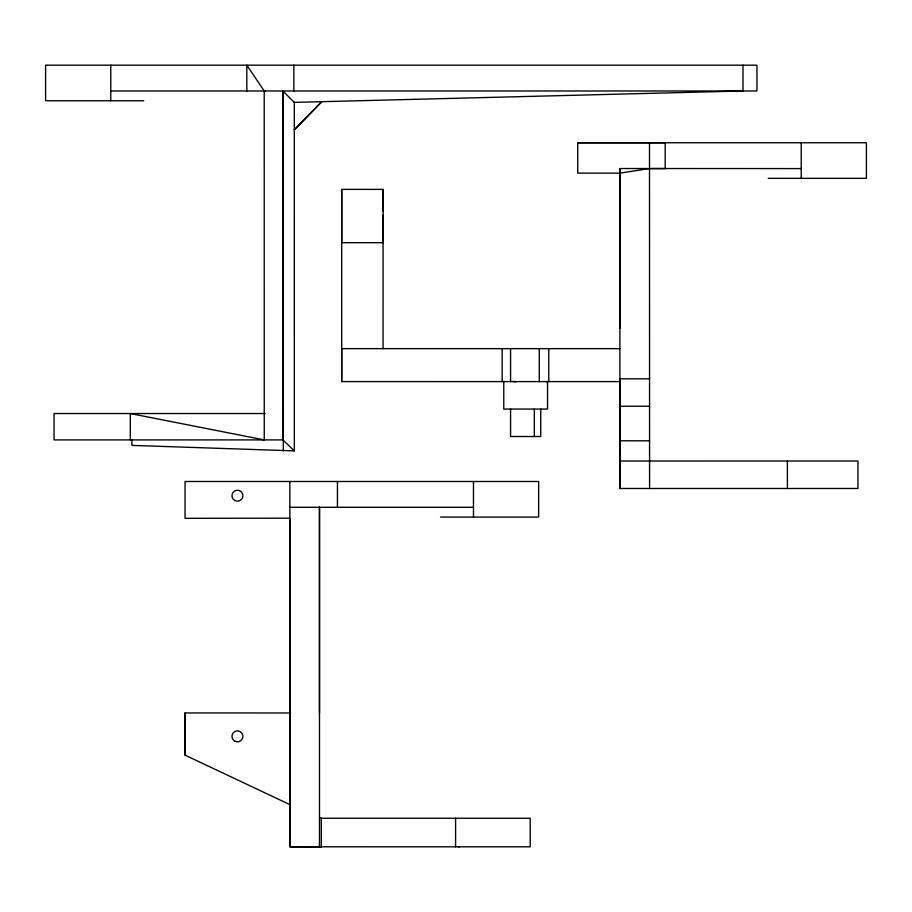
<?xml version="1.0" encoding="UTF-8"?>
<svg xmlns="http://www.w3.org/2000/svg" width="912" height="912" viewBox="0 0 912 912"><rect width="100%" height="100%" fill="white"/><g stroke="black" fill="none" stroke-linecap="round" stroke-linejoin="round"><path stroke-width="1.37" d="M110.774 100.765L110.774 65.174M130.302 439.903L130.302 413.535L264.252 439.903L264.218 90.995L246.81 65.174L246.81 90.995M440.496 517.07L538.65 517.07L538.65 481.49L185.056 481.49L185.056 518.324L289.834 518.176L289.913 846.792L321.332 846.815L321.32 818.258L319.485 818.246L530.203 818.258L530.203 846.815L289.913 846.803L289.913 804.623L185.045 755.136L185.045 712.956L290.62 712.967M289.845 481.49L289.913 804.623M293.846 90.995L293.846 65.174M319.485 846.815L319.485 507.3L319.485 712.967M801.226 168.572L619.875 168.538L619.909 488.49L619.909 381.604L341.681 381.592L341.704 189.377L383.097 189.388L383.108 242.695L341.704 242.683L341.692 189.388M383.063 348.646L383.074 215.278M383.074 211.025L383.074 189.377M455.59 846.815L455.59 818.258M546.288 381.604L547.531 381.604L547.531 409.066L503.766 409.066L503.766 381.604M510.572 409.066L510.572 436.517L540.725 436.517L540.725 409.066M510.572 381.604L510.572 348.658M534.329 436.517L534.329 409.066M539.277 381.604L539.288 348.658M577.718 142.751L577.741 173.132L619.909 173.132L649.526 168.56L665.19 168.572L665.19 142.751L577.718 142.751L866.4 142.751L866.4 178.342L768.246 178.342M619.909 328.445L619.898 168.56M649.504 142.728L649.583 488.479M742.995 90.983L742.995 65.174M787.387 488.479L787.387 461.027M649.561 378.799L619.898 378.799L619.909 381.604M131.909 439.903L131.909 445.387L294.325 450.881L282.891 439.903L282.857 90.995L294.314 102.383L743.246 90.983M264.218 90.995L265.084 90.983M458.44 846.826L459.272 846.815M110.774 90.995L756.937 90.983L756.937 65.174L45.6 65.174L45.6 100.765L143.754 100.765M619.909 348.658L341.681 348.646L341.681 381.592M513.057 381.604L516.363 381.604M619.989 406.25L649.549 406.25M265.118 413.535L54.059 413.535L54.059 439.903L283.347 439.903M649.549 440.815L620.012 440.792M620.092 461.016L857.953 461.027L857.953 488.49L619.909 488.49M289.834 507.3L473.476 507.3M185.045 712.956L185.056 755.147M801.226 142.751L801.226 178.342M548.762 348.658L548.762 381.604M502.159 348.658L502.159 381.604M473.476 481.49L473.476 517.07M337.44 481.49L337.44 507.3M294.314 102.383L294.325 450.881M283.313 90.995L283.347 450.881M321.776 101.677L294.314 129.835L321.776 101.677M234.703 500.46A5.495 5.495 0 0 0 242.934 495.706A5.495 5.495 0 0 0 234.703 490.941A5.495 5.495 0 0 0 234.703 500.46M234.703 741.114A5.495 5.495 0 0 0 242.934 736.36A5.495 5.495 0 0 0 234.703 731.595A5.495 5.495 0 0 0 234.703 741.114"/></g></svg>
